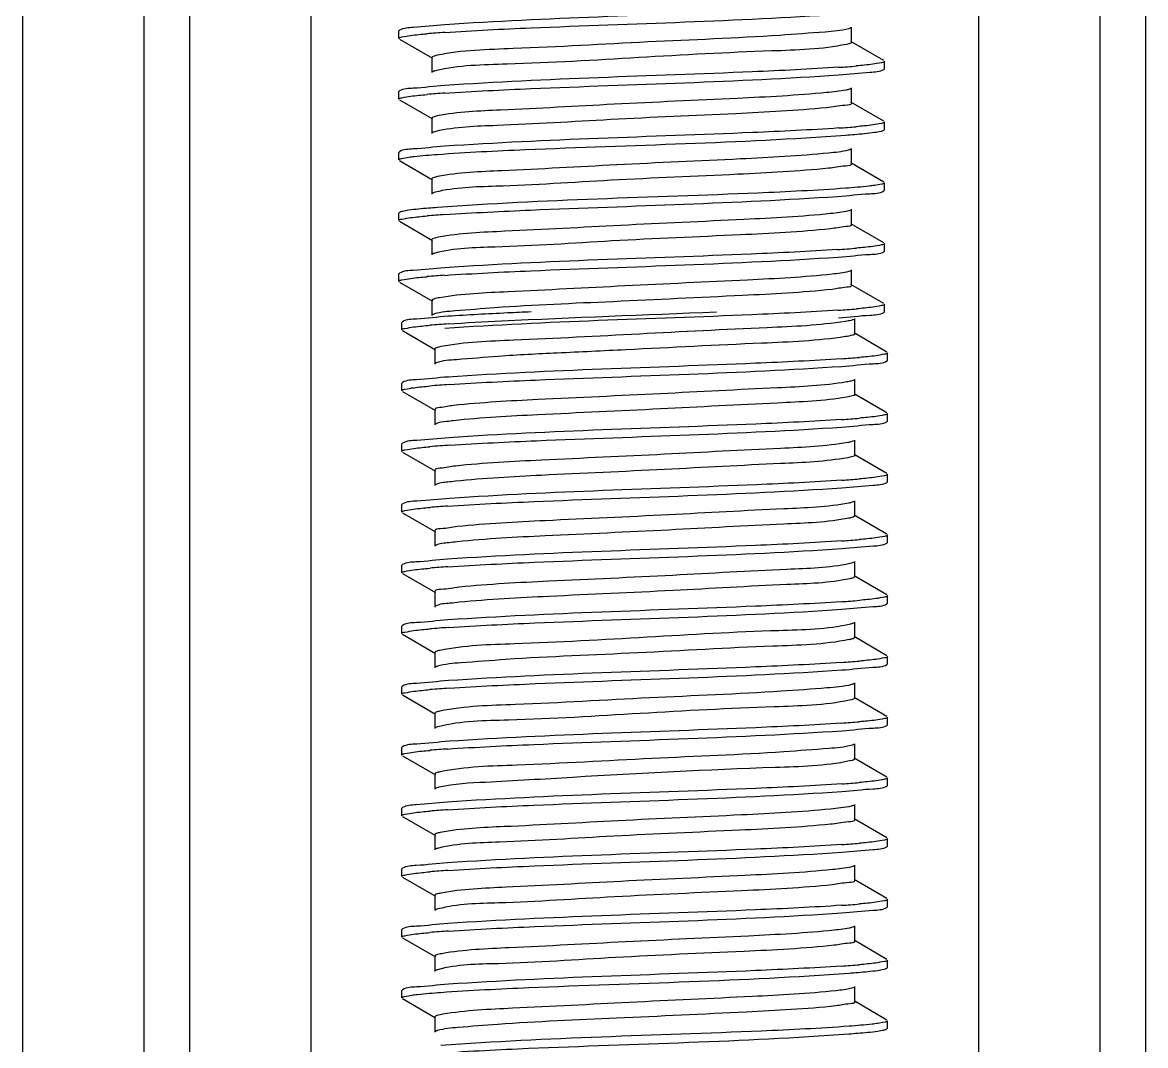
# Model space of a CAD drawing. Extents: x 27938 to 1507990, y 110129 to 923079.
# Drawn here: x 640617.7 to 641058.2, y 382202.7 to 382603.8 of the extents above; entities that cross this region are included whole.
import ezdxf

# ---------------------------------------------------------------- set-up
doc = ezdxf.new("R2010")
doc.units = 0
doc.header["$LTSCALE"] = 1000
doc.header["$MEASUREMENT"] = 0

msp = doc.modelspace()

# ---------------------------------------------------------------- linework, layer by layer
at = {"linetype": 'Continuous'}
for p, q in [((640617.7, 383675.04), (640617.7, 378934.02)), ((640665.32, 383675.04), (640665.32, 378934.02)), ((640683.18, 383675.04), (640683.18, 378934.02)), ((640730.81, 383675.04), (640730.81, 378934.02)), ((640992.75, 383675.04), (640992.75, 378934.02)), ((641040.37, 383675.04), (641040.37, 378934.02)), ((641058.23, 383675.04), (641058.23, 378934.02)), ((640942.95, 382596.08), (640942.95, 382602.04)), ((640765.56, 382600.81), (640765.34, 382600.55)), ((640765.34, 382597.57), (640765.34, 382600.55)), ((640765.34, 382597.57), (640765.34, 382600.55)), ((640765.56, 382597.31), (640778.49, 382589.83)), ((640941.83, 382595.46), (640940.94, 382595.24)), ((640955.62, 382588.9), (640942.69, 382596.38)), ((640778.23, 382590.13), (640778.23, 382584.18)), ((640955.84, 382585.67), (640955.84, 382588.64)), ((640955.84, 382585.67), (640955.84, 382588.64)), ((640955.62, 382585.4), (640955.84, 382585.67)), ((640765.56, 382577), (640765.34, 382576.74)), ((640765.34, 382573.76), (640765.34, 382576.74)), ((640765.34, 382573.76), (640765.34, 382576.74)), ((640942.95, 382572.27), (640942.95, 382578.22)), ((640765.56, 382573.5), (640778.49, 382566.02)), ((640955.62, 382565.09), (640942.69, 382572.57)), ((640778.23, 382566.32), (640778.23, 382560.36)), ((640955.84, 382561.85), (640955.84, 382564.83)), ((640955.62, 382561.59), (640955.84, 382561.85)), ((640942.95, 382548.46), (640942.95, 382554.41)), ((640765.56, 382553.18), (640765.34, 382552.92)), ((640765.34, 382549.95), (640765.34, 382552.92)), ((640765.34, 382549.95), (640765.34, 382552.92)), ((640765.56, 382549.69), (640778.49, 382542.2)), ((640955.62, 382541.28), (640942.69, 382548.76)), ((640778.23, 382542.5), (640778.23, 382536.55)), ((640955.84, 382538.04), (640955.84, 382541.02)), ((640955.84, 382538.04), (640955.84, 382541.02)), ((640955.62, 382537.78), (640955.84, 382538.04)), ((640765.56, 382529.37), (640765.34, 382529.11)), ((640765.34, 382526.13), (640765.34, 382529.11)), ((640765.34, 382526.13), (640765.34, 382529.11)), ((640942.95, 382524.64), (640942.95, 382530.6)), ((640765.56, 382525.87), (640778.49, 382518.39)), ((640955.62, 382517.46), (640942.69, 382524.95)), ((640778.23, 382518.69), (640778.23, 382512.74)), ((640955.62, 382513.97), (640955.84, 382514.23)), ((640955.84, 382514.23), (640955.84, 382517.2)), ((640955.84, 382514.23), (640955.84, 382517.2)), ((640765.56, 382505.56), (640765.34, 382505.3)), ((640765.34, 382502.32), (640765.34, 382505.3)), ((640765.34, 382502.32), (640765.34, 382505.3)), ((640942.95, 382500.83), (640942.95, 382506.79)), ((640765.56, 382502.06), (640778.49, 382494.58)), ((640955.62, 382493.65), (640942.69, 382501.13)), ((640778.23, 382494.88), (640778.23, 382488.93)), ((640955.84, 382490.41), (640955.84, 382493.39)), ((640955.84, 382490.41), (640955.84, 382493.39)), ((640944.14, 382481.78), (640944.14, 382487.73)), ((640955.62, 382490.15), (640955.84, 382490.41)), ((640766.75, 382486.51), (640766.53, 382486.25)), ((640766.53, 382483.27), (640766.53, 382486.25)), ((640766.53, 382483.27), (640766.53, 382486.25)), ((640766.75, 382483.01), (640779.68, 382475.53)), ((640956.8, 382474.6), (640943.88, 382482.08)), ((640779.42, 382475.83), (640779.42, 382469.87)), ((640957.03, 382471.36), (640957.03, 382474.34)), ((640957.03, 382471.36), (640957.03, 382474.34)), ((640780, 382470.33), (640779.68, 382470.18)), ((640956.8, 382471.1), (640957.03, 382471.36)), ((640766.75, 382462.69), (640766.53, 382462.43)), ((640766.53, 382459.46), (640766.53, 382462.43)), ((640766.53, 382459.46), (640766.53, 382462.43)), ((640944.14, 382457.97), (640944.14, 382463.92)), ((640766.75, 382459.2), (640779.68, 382451.71)), ((640956.8, 382450.79), (640943.88, 382458.27)), ((640779.42, 382452.01), (640779.42, 382446.06)), ((640957.03, 382447.55), (640957.03, 382450.53)), ((640957.03, 382447.55), (640957.03, 382450.53)), ((640956.8, 382447.29), (640957.03, 382447.55)), ((640766.75, 382438.88), (640766.53, 382438.62)), ((640944.14, 382434.16), (640944.14, 382440.11)), ((640766.53, 382435.64), (640766.53, 382438.62)), ((640766.53, 382435.64), (640766.53, 382438.62)), ((640766.75, 382435.38), (640779.68, 382427.9)), ((640956.8, 382426.97), (640943.88, 382434.46)), ((640779.42, 382428.2), (640779.42, 382422.25)), ((640957.03, 382423.74), (640957.03, 382426.71)), ((640957.03, 382423.74), (640957.03, 382426.71)), ((640956.8, 382423.48), (640957.03, 382423.74)), ((640766.75, 382415.07), (640766.53, 382414.81)), ((640766.53, 382411.83), (640766.53, 382414.81)), ((640766.53, 382411.83), (640766.53, 382414.81)), ((640944.14, 382410.34), (640944.14, 382416.3)), ((640766.75, 382411.57), (640779.68, 382404.09)), ((640956.8, 382403.16), (640943.88, 382410.64)), ((640779.42, 382404.39), (640779.42, 382398.44)), ((640956.8, 382399.66), (640957.03, 382399.92)), ((640957.03, 382399.92), (640957.03, 382402.9)), ((640957.03, 382399.92), (640957.03, 382402.9)), ((640766.75, 382391.26), (640766.53, 382390.99)), ((640766.53, 382388.02), (640766.53, 382390.99)), ((640766.53, 382388.02), (640766.53, 382390.99)), ((640944.14, 382386.53), (640944.14, 382392.48)), ((640766.75, 382387.76), (640779.68, 382380.27)), ((640956.8, 382379.35), (640943.88, 382386.83)), ((640779.42, 382380.58), (640779.42, 382374.62)), ((640957.03, 382376.11), (640957.03, 382379.09)), ((640957.03, 382376.11), (640957.03, 382379.09)), ((640956.8, 382375.85), (640957.03, 382376.11)), ((640944.14, 382362.72), (640944.14, 382368.67)), ((640766.75, 382367.44), (640766.53, 382367.18)), ((640766.53, 382364.2), (640766.53, 382367.18)), ((640766.53, 382364.2), (640766.53, 382367.18)), ((640766.75, 382363.94), (640779.68, 382356.46)), ((640956.8, 382355.54), (640943.88, 382363.02)), ((640779.42, 382356.76), (640779.42, 382350.81)), ((640957.03, 382352.3), (640957.03, 382355.28)), ((640957.03, 382352.3), (640957.03, 382355.28)), ((640956.8, 382352.04), (640957.03, 382352.3)), ((640766.75, 382343.63), (640766.53, 382343.37)), ((640766.53, 382340.39), (640766.53, 382343.37)), ((640766.53, 382340.39), (640766.53, 382343.37)), ((640944.14, 382338.9), (640944.14, 382344.86)), ((640766.75, 382340.13), (640779.68, 382332.65)), ((640942.85, 382338.23), (640942.11, 382338.06)), ((640956.8, 382331.72), (640943.88, 382339.21)), ((640779.42, 382332.95), (640779.42, 382327)), ((640957.03, 382328.49), (640957.03, 382331.46)), ((640957.03, 382328.49), (640957.03, 382331.46)), ((640956.8, 382328.22), (640957.03, 382328.49)), ((640944.14, 382315.09), (640944.14, 382321.04)), ((640766.75, 382319.82), (640766.53, 382319.56)), ((640766.53, 382316.58), (640766.53, 382319.56)), ((640766.53, 382316.58), (640766.53, 382319.56)), ((640766.75, 382316.32), (640779.68, 382308.84)), ((640943.12, 382314.49), (640942.14, 382314.25)), ((640956.8, 382307.91), (640943.88, 382315.39)), ((640779.42, 382309.14), (640779.42, 382303.18)), ((640957.03, 382304.67), (640957.03, 382307.65)), ((640957.03, 382304.67), (640957.03, 382307.65)), ((640956.8, 382304.41), (640957.03, 382304.67)), ((640766.75, 382296), (640766.53, 382295.74)), ((640766.53, 382292.77), (640766.53, 382295.74)), ((640766.53, 382292.77), (640766.53, 382295.74)), ((640944.14, 382291.28), (640944.14, 382297.23)), ((640766.75, 382292.51), (640779.68, 382285.02)), ((640956.8, 382284.1), (640943.88, 382291.58)), ((640779.42, 382285.33), (640779.42, 382279.37)), ((640956.8, 382280.6), (640957.03, 382280.86)), ((640957.03, 382280.86), (640957.03, 382283.84)), ((640957.03, 382280.86), (640957.03, 382283.84)), ((640766.75, 382272.19), (640766.53, 382271.93)), ((640766.53, 382268.95), (640766.53, 382271.93)), ((640766.53, 382268.95), (640766.53, 382271.93)), ((640944.14, 382267.47), (640944.14, 382273.42)), ((640766.75, 382268.69), (640779.68, 382261.21)), ((640956.8, 382260.28), (640943.88, 382267.77)), ((640779.42, 382261.51), (640779.42, 382255.56)), ((640957.03, 382257.05), (640957.03, 382260.02)), ((640956.8, 382256.79), (640957.03, 382257.05)), ((640944.14, 382243.65), (640944.14, 382249.61)), ((640766.75, 382248.38), (640766.53, 382248.12)), ((640766.53, 382245.14), (640766.53, 382248.12)), ((640766.53, 382245.14), (640766.53, 382248.12)), ((640766.75, 382244.88), (640779.68, 382237.4)), ((640956.8, 382236.47), (640943.88, 382243.95)), ((640779.42, 382237.7), (640779.42, 382231.75)), ((640957.03, 382233.23), (640957.03, 382236.21)), ((640957.03, 382233.23), (640957.03, 382236.21)), ((640956.8, 382232.97), (640957.03, 382233.23)), ((640766.75, 382224.57), (640766.53, 382224.3)), ((640766.53, 382221.33), (640766.53, 382224.3)), ((640766.53, 382221.33), (640766.53, 382224.3)), ((640944.14, 382219.84), (640944.14, 382225.79)), ((640766.75, 382221.07), (640779.68, 382213.59)), ((640956.8, 382212.66), (640943.88, 382220.14)), ((640779.42, 382213.89), (640779.42, 382207.93)), ((640957.03, 382209.42), (640957.03, 382212.4)), ((640957.03, 382209.42), (640957.03, 382212.4)), ((640956.8, 382209.16), (640957.03, 382209.42))]:
    msp.add_line(p, q, dxfattribs=at)
for centre, radius, start, end in [((640810.7, 382191.13), 409.72, 93.8311, 94.8034), ((640910.5, 382994.78), 409.43, 273.8314, 274.8049), ((640810.61, 382168.45), 408.59, 93.8387, 94.8036), ((640910.61, 382969.62), 408.07, 273.8418, 274.8039), ((640810.72, 382119.49), 409.92, 93.8298, 94.8034), ((640909.95, 382930.19), 416.29, 273.7844, 274.8062), ((640810.74, 382095.43), 410.18, 93.8281, 94.8033), ((640910.28, 382902.31), 412.21, 273.8119, 274.8058), ((640812.19, 382073.12), 413.44, 93.8035, 94.806), ((640911.64, 382881.17), 410.12, 273.8286, 274.8032), ((640812.55, 382044.78), 417.98, 93.7736, 94.806), ((640911.67, 382856.95), 409.71, 273.8314, 274.8033), ((640812.98, 382015.53), 423.44, 93.7393, 94.8049), ((640911.78, 382831.73), 408.3, 273.8406, 274.8036), ((640811.79, 382006.72), 408.39, 93.8392, 94.8043), ((640911.74, 382808.48), 408.86, 273.8369, 274.8034), ((640811.93, 381981.12), 410.18, 93.826, 94.8054), ((640911.66, 382785.64), 409.83, 273.8305, 274.8033), ((640812.18, 381954.19), 413.31, 93.8044, 94.806), ((640938.42, 382379.63), 18.14, 281.5383, 283.132), ((640911.64, 382762.11), 410.12, 273.8286, 274.8032), ((640812.54, 381925.88), 417.82, 93.7747, 94.806), ((640911.67, 382737.91), 409.73, 273.8312, 274.8033), ((640811.69, 381912.6), 407.26, 93.8482, 94.803), ((640911.91, 382711.03), 406.65, 273.8518, 274.8032), ((640811.78, 381887.69), 408.35, 93.8395, 94.8043), ((640911.74, 382689.38), 408.82, 273.8372, 274.8034), ((640811.92, 381862.14), 410.1, 93.8265, 94.8053), ((640911.66, 382666.55), 409.81, 273.8306, 274.8033), ((640812.17, 381835.25), 413.19, 93.8052, 94.806), ((640911.64, 382643.05), 410.12, 273.8286, 274.8032)]:
    msp.add_arc(centre, radius, start, end, dxfattribs=at)
for points, knots in [([(640783.33, 382599.94), (640794.6, 382600.71), (640846.11, 382603.19), (640897.69, 382604.38), (640937.86, 382607.11)], [0, 0, 0, 0, 0.219208, 1, 1, 1, 1]), ([(640937.69, 382610.08), (640926.41, 382609.31), (640874.96, 382606.84), (640823.45, 382605.64), (640783.35, 382602.92)], [0, 0, 0, 0, 0.219594, 1, 1, 1, 1]), ([(640783.35, 382602.92), (640779.24, 382602.64), (640773.46, 382601.84), (640767.17, 382601.73), (640765.57, 382600.81)], [0, 0, 0, 0, 0.690341, 1, 1, 1, 1]), ([(640765.34, 382597.57), (640765.34, 382598), (640767.63, 382598.29), (640768.78, 382598.6), (640769.94, 382598.75)], [0, 0, 0, 0, 0.271514, 1, 1, 1, 1]), ([(640941.83, 382601.41), (640938.81, 382600.56), (640929.68, 382599.91), (640903.51, 382597.85), (640862.63, 382596.42), (640817.94, 382593.61), (640790.11, 382593), (640780.31, 382590.98)], [0, 0, 0, 0, 0.058162, 0.168071, 0.487811, 0.814464, 1, 1, 1, 1]), ([(640942.69, 382601.74), (640942.58, 382601.67), (640942.29, 382601.55), (640942, 382601.46), (640941.83, 382601.41)], [0, 0, 0, 0, 0.42353, 1, 1, 1, 1]), ([(640940.94, 382595.24), (640931.33, 382593.23), (640903.91, 382592.6), (640859.57, 382590.14), (640815.76, 382587.42), (640788.87, 382587.1), (640779.75, 382584.91)], [0, 0, 0, 0, 0.182454, 0.505768, 0.82583, 1, 1, 1, 1]), ([(640942.95, 382596.08), (640942.95, 382595.94), (640942.5, 382595.64), (640942.12, 382595.54), (640941.83, 382595.46)], [0, 0, 0, 0, 0.319016, 1, 1, 1, 1]), ([(640780.31, 382590.98), (640779.78, 382590.87), (640779.16, 382590.73), (640778.23, 382590.35), (640778.23, 382590.13)], [0, 0, 0, 0, 0.705828, 1, 1, 1, 1]), ([(640955.84, 382588.64), (640955.84, 382588.21), (640953.57, 382587.92), (640952.42, 382587.61), (640951.28, 382587.46)], [0, 0, 0, 0, 0.271621, 1, 1, 1, 1]), ([(640779.75, 382584.91), (640779.5, 382584.85), (640779.07, 382584.73), (640778.65, 382584.57), (640778.49, 382584.48)], [0, 0, 0, 0, 0.592579, 1, 1, 1, 1]), ([(640937.86, 382586.27), (640926.58, 382585.51), (640875.07, 382583.03), (640823.5, 382581.84), (640783.33, 382579.1)], [0, 0, 0, 0, 0.219216, 1, 1, 1, 1]), ([(640937.95, 382583.3), (640942.04, 382583.58), (640947.77, 382584.38), (640954.02, 382584.49), (640955.61, 382585.4)], [0, 0, 0, 0, 0.690201, 1, 1, 1, 1]), ([(640783.26, 382576.12), (640794.54, 382576.89), (640846.11, 382579.37), (640897.74, 382580.56), (640937.95, 382583.3)], [0, 0, 0, 0, 0.219139, 1, 1, 1, 1]), ([(640783.33, 382579.1), (640779.22, 382578.82), (640773.45, 382578.02), (640767.17, 382577.92), (640765.57, 382577)], [0, 0, 0, 0, 0.690313, 1, 1, 1, 1]), ([(640933.14, 382576.35), (640921.49, 382575.22), (640893.68, 382573.79), (640851.01, 382571.97), (640811.85, 382569.62), (640788.55, 382568.84), (640780.39, 382567.19)], [0, 0, 0, 0, 0.229419, 0.545629, 0.836777, 1, 1, 1, 1]), ([(640942.09, 382577.67), (640941.65, 382577.53), (640938.69, 382576.89), (640935.68, 382576.6), (640933.14, 382576.35)], [0, 0, 0, 0, 0.153018, 1, 1, 1, 1]), ([(640942.69, 382577.92), (640942.61, 382577.87), (640942.41, 382577.78), (640942.2, 382577.71), (640942.09, 382577.67)], [0, 0, 0, 0, 0.437488, 1, 1, 1, 1]), ([(640765.34, 382573.76), (640765.34, 382574.19), (640767.62, 382574.48), (640768.77, 382574.79), (640769.92, 382574.94)], [0, 0, 0, 0, 0.271573, 1, 1, 1, 1]), ([(640942.95, 382572.27), (640942.95, 382571.38), (640937.88, 382571.39), (640935.59, 382570.64), (640933.14, 382570.4)], [0, 0, 0, 0, 0.264916, 1, 1, 1, 1]), ([(640780.39, 382567.19), (640779.84, 382567.08), (640779.2, 382566.93), (640778.23, 382566.55), (640778.23, 382566.32)], [0, 0, 0, 0, 0.7068, 1, 1, 1, 1]), ([(640933.14, 382570.4), (640921.28, 382569.25), (640893.01, 382567.8), (640849.81, 382566.02), (640810.71, 382563.46), (640787.59, 382562.95), (640779.79, 382561.1)], [0, 0, 0, 0, 0.2326, 0.552547, 0.843546, 1, 1, 1, 1]), ([(640937.95, 382562.47), (640926.67, 382561.7), (640875.1, 382559.21), (640823.48, 382558.03), (640783.26, 382555.29)], [0, 0, 0, 0, 0.219057, 1, 1, 1, 1]), ([(640955.84, 382564.83), (640955.84, 382564.4), (640953.57, 382564.11), (640952.42, 382563.8), (640951.28, 382563.65)], [0, 0, 0, 0, 0.27162, 1, 1, 1, 1]), ([(640779.79, 382561.1), (640779.53, 382561.04), (640779.09, 382560.92), (640778.65, 382560.76), (640778.49, 382560.67)], [0, 0, 0, 0, 0.593817, 1, 1, 1, 1]), ([(640780.47, 382552.11), (640791.94, 382552.96), (640845.33, 382555.56), (640898.8, 382556.61), (640940.63, 382559.68)], [0, 0, 0, 0, 0.215175, 1, 1, 1, 1]), ([(640940.63, 382559.68), (640941.79, 382559.77), (640945.57, 382560.06), (640949.35, 382560.4), (640951.96, 382560.77)], [0, 0, 0, 0, 0.307408, 1, 1, 1, 1]), ([(640951.96, 382560.77), (640952.75, 382560.88), (640953.98, 382561.09), (640955.23, 382561.37), (640955.61, 382561.59)], [0, 0, 0, 0, 0.643328, 1, 1, 1, 1]), ([(640783.26, 382555.29), (640779.16, 382555.01), (640773.42, 382554.21), (640767.16, 382554.1), (640765.57, 382553.18)], [0, 0, 0, 0, 0.690243, 1, 1, 1, 1]), ([(640942.69, 382554.11), (640942.37, 382553.92), (640939.46, 382553.13), (640936.5, 382552.88), (640933.91, 382552.62)], [0, 0, 0, 0, 0.123706, 1, 1, 1, 1]), ([(640765.34, 382549.95), (640765.34, 382550.32), (640767.23, 382550.63), (640768.23, 382550.89), (640769.2, 382551.03)], [0, 0, 0, 0, 0.274517, 1, 1, 1, 1]), ([(640769.2, 382551.03), (640769.91, 382551.13), (640773.66, 382551.59), (640777.43, 382551.89), (640780.47, 382552.11)], [0, 0, 0, 0, 0.191294, 1, 1, 1, 1]), ([(640933.91, 382552.62), (640922.4, 382551.46), (640894.68, 382550.04), (640851.94, 382548.19), (640812.4, 382545.85), (640788.8, 382545.04), (640780.48, 382543.39)], [0, 0, 0, 0, 0.225655, 0.541544, 0.834585, 1, 1, 1, 1]), ([(640933.91, 382546.66), (640922.08, 382545.47), (640893.63, 382544.01), (640850.05, 382542.25), (640810.63, 382539.55), (640787.3, 382539.22), (640779.57, 382537.24)], [0, 0, 0, 0, 0.230626, 0.552451, 0.845297, 1, 1, 1, 1]), ([(640942.95, 382548.46), (640942.95, 382547.64), (640938.29, 382547.58), (640936.17, 382546.89), (640933.91, 382546.66)], [0, 0, 0, 0, 0.265544, 1, 1, 1, 1]), ([(640780.48, 382543.39), (640779.91, 382543.28), (640779.25, 382543.13), (640778.23, 382542.74), (640778.23, 382542.5)], [0, 0, 0, 0, 0.707997, 1, 1, 1, 1]), ([(640955.84, 382541.02), (640955.84, 382540.64), (640953.93, 382540.33), (640952.93, 382540.07), (640951.96, 382539.93)], [0, 0, 0, 0, 0.27438, 1, 1, 1, 1]), ([(640779.57, 382537.24), (640779.36, 382537.18), (640778.99, 382537.08), (640778.63, 382536.93), (640778.49, 382536.85)], [0, 0, 0, 0, 0.585637, 1, 1, 1, 1]), ([(640940.63, 382538.84), (640929.15, 382538), (640875.76, 382535.4), (640822.29, 382534.35), (640780.47, 382531.28)], [0, 0, 0, 0, 0.215463, 1, 1, 1, 1]), ([(640937.43, 382535.64), (640941.64, 382535.93), (640947.54, 382536.74), (640953.97, 382536.84), (640955.61, 382537.78)], [0, 0, 0, 0, 0.69075, 1, 1, 1, 1]), ([(640951.96, 382539.93), (640951.24, 382539.83), (640947.47, 382539.37), (640943.69, 382539.07), (640940.63, 382538.84)], [0, 0, 0, 0, 0.191405, 1, 1, 1, 1]), ([(640783.34, 382528.5), (640794.56, 382529.26), (640845.93, 382531.74), (640897.35, 382532.95), (640937.43, 382535.64)], [0, 0, 0, 0, 0.218807, 1, 1, 1, 1]), ([(640765.34, 382526.13), (640765.34, 382526.57), (640767.63, 382526.85), (640768.78, 382527.17), (640769.94, 382527.32)], [0, 0, 0, 0, 0.271502, 1, 1, 1, 1]), ([(640769.2, 382530.19), (640768.4, 382530.08), (640767.19, 382529.87), (640765.95, 382529.59), (640765.57, 382529.37)], [0, 0, 0, 0, 0.64305, 1, 1, 1, 1]), ([(640780.47, 382531.28), (640779.31, 382531.19), (640775.55, 382530.89), (640771.79, 382530.56), (640769.2, 382530.19)], [0, 0, 0, 0, 0.307527, 1, 1, 1, 1]), ([(640934.65, 382528.88), (640923.37, 382527.7), (640895.92, 382526.3), (640853.33, 382524.41), (640813.43, 382522.14), (640789.45, 382521.23), (640780.85, 382519.65)], [0, 0, 0, 0, 0.220681, 0.534812, 0.829794, 1, 1, 1, 1]), ([(640942.69, 382530.3), (640942.39, 382530.12), (640939.73, 382529.37), (640937.02, 382529.13), (640934.65, 382528.88)], [0, 0, 0, 0, 0.125952, 1, 1, 1, 1]), ([(640934.65, 382522.93), (640922.87, 382521.69), (640894.28, 382520.24), (640850.36, 382518.49), (640810.64, 382515.64), (640787.08, 382515.48), (640779.4, 382513.38)], [0, 0, 0, 0, 0.228367, 0.551843, 0.846598, 1, 1, 1, 1]), ([(640942.95, 382524.64), (640942.95, 382523.89), (640938.69, 382523.76), (640936.72, 382523.15), (640934.65, 382522.93)], [0, 0, 0, 0, 0.266345, 1, 1, 1, 1]), ([(640780.85, 382519.65), (640780.19, 382519.53), (640779.44, 382519.36), (640778.23, 382518.96), (640778.23, 382518.69)], [0, 0, 0, 0, 0.71244, 1, 1, 1, 1]), ([(640937.43, 382514.81), (640926.13, 382514.05), (640874.77, 382511.58), (640823.34, 382510.39), (640783.34, 382507.67)], [0, 0, 0, 0, 0.220215, 1, 1, 1, 1]), ([(640937.68, 382511.85), (640941.83, 382512.13), (640947.65, 382512.93), (640954, 382513.04), (640955.61, 382513.97)], [0, 0, 0, 0, 0.690494, 1, 1, 1, 1]), ([(640955.84, 382517.2), (640955.84, 382516.77), (640953.54, 382516.48), (640952.38, 382516.17), (640951.22, 382516.02)], [0, 0, 0, 0, 0.271396, 1, 1, 1, 1]), ([(640779.4, 382513.38), (640779.22, 382513.33), (640778.91, 382513.23), (640778.61, 382513.11), (640778.49, 382513.04)], [0, 0, 0, 0, 0.578205, 1, 1, 1, 1]), ([(640783.35, 382504.69), (640794.61, 382505.45), (640846.05, 382507.93), (640897.56, 382509.13), (640937.68, 382511.85)], [0, 0, 0, 0, 0.219095, 1, 1, 1, 1]), ([(640783.34, 382507.67), (640779.22, 382507.39), (640773.46, 382506.59), (640767.17, 382506.48), (640765.57, 382505.56)], [0, 0, 0, 0, 0.690325, 1, 1, 1, 1]), ([(640935.36, 382505.14), (640924.33, 382503.94), (640897.19, 382502.56), (640854.79, 382500.64), (640814.54, 382498.44), (640790.17, 382497.43), (640781.28, 382495.91)], [0, 0, 0, 0, 0.215579, 0.527777, 0.824697, 1, 1, 1, 1]), ([(640942.69, 382506.48), (640942.42, 382506.32), (640939.99, 382505.61), (640937.52, 382505.38), (640935.36, 382505.14)], [0, 0, 0, 0, 0.128341, 1, 1, 1, 1]), ([(640765.34, 382502.32), (640765.34, 382502.75), (640767.63, 382503.04), (640768.79, 382503.35), (640769.94, 382503.5)], [0, 0, 0, 0, 0.27149, 1, 1, 1, 1]), ([(640942.95, 382500.83), (640942.96, 382500.14), (640939.07, 382499.95), (640937.26, 382499.4), (640935.36, 382499.19)], [0, 0, 0, 0, 0.267239, 1, 1, 1, 1]), ([(640935.36, 382499.19), (640923.65, 382497.91), (640894.94, 382496.54), (640850.84, 382494.35), (640813.19, 382492.83), (640789.92, 382490.93), (640781.91, 382490.3), (640779.27, 382489.53)], [0, 0, 0, 0, 0.225842, 0.550753, 0.847452, 0.947141, 1, 1, 1, 1]), ([(640781.28, 382495.91), (640780.51, 382495.78), (640779.67, 382495.58), (640778.23, 382495.19), (640778.23, 382494.88)], [0, 0, 0, 0, 0.716487, 1, 1, 1, 1]), ([(640955.84, 382493.39), (640955.84, 382492.96), (640953.56, 382492.67), (640952.41, 382492.36), (640951.26, 382492.21)], [0, 0, 0, 0, 0.271545, 1, 1, 1, 1]), ([(640784.56, 382488.62), (640780.44, 382488.34), (640774.66, 382487.54), (640768.36, 382487.43), (640766.76, 382486.51)], [0, 0, 0, 0, 0.69038, 1, 1, 1, 1]), ([(640779.27, 382489.53), (640779.12, 382489.48), (640778.85, 382489.4), (640778.59, 382489.29), (640778.49, 382489.23)], [0, 0, 0, 0, 0.571482, 1, 1, 1, 1]), ([(640937.68, 382491.01), (640926.4, 382490.25), (640874.96, 382487.77), (640823.45, 382486.58), (640783.35, 382483.85)], [0, 0, 0, 0, 0.21961, 1, 1, 1, 1]), ([(640817.27, 382490.36), (640814.15, 382490.22), (640803.25, 382489.71), (640792.34, 382489.14), (640784.56, 382488.62)], [0, 0, 0, 0, 0.285814, 1, 1, 1, 1]), ([(640784.76, 382485.65), (640791.69, 382486.12), (640826.72, 382487.97), (640861.78, 382489.19), (640889.89, 382490.36)], [0, 0, 0, 0, 0.197909, 1, 1, 1, 1]), ([(640937.85, 382488.05), (640941.96, 382488.33), (640947.73, 382489.12), (640954.01, 382489.23), (640955.61, 382490.15)], [0, 0, 0, 0, 0.690311, 1, 1, 1, 1]), ([(640943.88, 382487.43), (640943.51, 382487.22), (640942.36, 382486.93), (640941.23, 382486.72), (640940.51, 382486.6)], [0, 0, 0, 0, 0.365805, 1, 1, 1, 1]), ([(640766.53, 382483.27), (640766.53, 382483.7), (640768.81, 382483.99), (640769.97, 382484.3), (640771.12, 382484.45)], [0, 0, 0, 0, 0.271503, 1, 1, 1, 1]), ([(640940.51, 382486.6), (640930.38, 382485.02), (640903.33, 382483.91), (640859.95, 382481.75), (640817.35, 382479.37), (640791.26, 382478.52), (640781.92, 382476.76)], [0, 0, 0, 0, 0.193419, 0.509669, 0.820525, 1, 1, 1, 1]), ([(640940.51, 382480.65), (640929.67, 382478.95), (640900.85, 382477.88), (640863.19, 382475.89), (640828.77, 382474.26), (640806.54, 382473.22), (640790.86, 382471.73), (640782.51, 382471.29), (640780, 382470.33)], [0, 0, 0, 0, 0.204493, 0.536108, 0.703957, 0.847329, 0.949842, 1, 1, 1, 1]), ([(640944.14, 382481.78), (640944.14, 382481.42), (640942.4, 382481.03), (640941.42, 382480.79), (640940.51, 382480.65)], [0, 0, 0, 0, 0.279396, 1, 1, 1, 1]), ([(640781.92, 382476.76), (640781.29, 382476.64), (640780.57, 382476.48), (640779.42, 382476.09), (640779.42, 382475.83)], [0, 0, 0, 0, 0.711689, 1, 1, 1, 1]), ([(640957.03, 382474.34), (640957.03, 382473.9), (640954.74, 382473.62), (640953.58, 382473.31), (640952.42, 382473.16)], [0, 0, 0, 0, 0.271487, 1, 1, 1, 1]), ([(640939.02, 382471.97), (640927.77, 382471.21), (640876.35, 382468.73), (640824.87, 382467.53), (640784.76, 382464.82)], [0, 0, 0, 0, 0.219009, 1, 1, 1, 1]), ([(640939.04, 382469), (640943.15, 382469.27), (640948.92, 382470.07), (640955.2, 382470.18), (640956.8, 382471.1)], [0, 0, 0, 0, 0.690295, 1, 1, 1, 1]), ([(640785.04, 382461.86), (640796.34, 382462.62), (640847.68, 382465.08), (640899.08, 382466.28), (640939.04, 382469)], [0, 0, 0, 0, 0.220461, 1, 1, 1, 1]), ([(640784.76, 382464.82), (640780.59, 382464.54), (640774.75, 382463.73), (640768.38, 382463.63), (640766.76, 382462.69)], [0, 0, 0, 0, 0.690587, 1, 1, 1, 1]), ([(640940.98, 382462.87), (640932.01, 382461.36), (640907.55, 382460.34), (640867.21, 382458.15), (640824.87, 382456.22), (640797.8, 382454.85), (640786.84, 382453.64)], [0, 0, 0, 0, 0.176567, 0.473968, 0.785687, 1, 1, 1, 1]), ([(640943.88, 382463.62), (640943.56, 382463.43), (640942.57, 382463.16), (640941.6, 382462.97), (640940.98, 382462.87)], [0, 0, 0, 0, 0.371889, 1, 1, 1, 1]), ([(640766.53, 382459.46), (640766.53, 382459.89), (640768.84, 382460.18), (640770.01, 382460.49), (640771.17, 382460.64)], [0, 0, 0, 0, 0.271316, 1, 1, 1, 1]), ([(640940.98, 382456.91), (640932.01, 382455.41), (640907.55, 382454.39), (640867.21, 382452.19), (640824.87, 382450.27), (640797.8, 382448.9), (640786.84, 382447.68)], [0, 0, 0, 0, 0.176567, 0.473968, 0.785687, 1, 1, 1, 1]), ([(640944.14, 382457.97), (640944.14, 382457.65), (640942.64, 382457.25), (640941.77, 382457.05), (640940.98, 382456.91)], [0, 0, 0, 0, 0.282619, 1, 1, 1, 1]), ([(640786.84, 382453.64), (640784.98, 382453.43), (640783.2, 382452.89), (640779.41, 382452.7), (640779.42, 382452.01)], [0, 0, 0, 0, 0.732504, 1, 1, 1, 1]), ([(640786.84, 382447.68), (640785.94, 382447.58), (640783.57, 382447.22), (640781, 382447.13), (640779.68, 382446.36)], [0, 0, 0, 0, 0.371135, 1, 1, 1, 1]), ([(640939.04, 382448.16), (640927.83, 382447.4), (640876.5, 382444.92), (640825.1, 382443.71), (640785.04, 382441.02)], [0, 0, 0, 0, 0.218674, 1, 1, 1, 1]), ([(640957.03, 382450.53), (640957.03, 382450.09), (640954.74, 382449.81), (640953.58, 382449.49), (640952.43, 382449.34)], [0, 0, 0, 0, 0.271508, 1, 1, 1, 1]), ([(640785.37, 382438.07), (640796.69, 382438.82), (640847.95, 382441.28), (640899.27, 382442.47), (640939.13, 382445.19)], [0, 0, 0, 0, 0.22129, 1, 1, 1, 1]), ([(640939.13, 382445.19), (640943.22, 382445.47), (640948.96, 382446.26), (640955.21, 382446.37), (640956.8, 382447.29)], [0, 0, 0, 0, 0.690211, 1, 1, 1, 1]), ([(640785.04, 382441.02), (640780.81, 382440.74), (640774.87, 382439.92), (640768.4, 382439.83), (640766.76, 382438.88)], [0, 0, 0, 0, 0.690864, 1, 1, 1, 1]), ([(640941.41, 382439.13), (640932.74, 382437.57), (640908.67, 382436.63), (640868.67, 382434.38), (640826.13, 382432.48), (640798.75, 382431.09), (640787.54, 382429.9)], [0, 0, 0, 0, 0.171474, 0.466939, 0.780589, 1, 1, 1, 1]), ([(640943.88, 382439.81), (640943.6, 382439.64), (640942.77, 382439.4), (640941.94, 382439.22), (640941.41, 382439.13)], [0, 0, 0, 0, 0.378691, 1, 1, 1, 1]), ([(640766.53, 382435.64), (640766.53, 382436.09), (640768.88, 382436.37), (640770.06, 382436.69), (640771.25, 382436.84)], [0, 0, 0, 0, 0.271062, 1, 1, 1, 1]), ([(640941.41, 382433.18), (640932.74, 382431.61), (640908.67, 382430.68), (640868.67, 382428.42), (640826.13, 382426.53), (640798.75, 382425.14), (640787.54, 382423.95)], [0, 0, 0, 0, 0.171474, 0.466939, 0.780589, 1, 1, 1, 1]), ([(640944.14, 382434.16), (640944.14, 382433.87), (640942.87, 382433.48), (640942.1, 382433.3), (640941.41, 382433.18)], [0, 0, 0, 0, 0.286481, 1, 1, 1, 1]), ([(640787.54, 382429.9), (640785.51, 382429.68), (640783.58, 382429.08), (640779.41, 382428.94), (640779.42, 382428.2)], [0, 0, 0, 0, 0.733441, 1, 1, 1, 1]), ([(640957.03, 382426.71), (640957.03, 382426.28), (640954.76, 382426), (640953.6, 382425.68), (640952.46, 382425.53)], [0, 0, 0, 0, 0.271591, 1, 1, 1, 1]), ([(640787.54, 382423.95), (640786.55, 382423.84), (640783.95, 382423.45), (640781.12, 382423.39), (640779.68, 382422.55)], [0, 0, 0, 0, 0.373237, 1, 1, 1, 1]), ([(640784.44, 382414.19), (640795.72, 382414.96), (640847.27, 382417.45), (640898.89, 382418.63), (640939.09, 382421.37)], [0, 0, 0, 0, 0.219098, 1, 1, 1, 1]), ([(640939.13, 382424.35), (640927.96, 382423.59), (640876.71, 382421.12), (640825.39, 382419.9), (640785.37, 382417.23)], [0, 0, 0, 0, 0.218156, 1, 1, 1, 1]), ([(640939.09, 382421.37), (640943.19, 382421.65), (640948.94, 382422.45), (640955.2, 382422.56), (640956.8, 382423.48)], [0, 0, 0, 0, 0.690244, 1, 1, 1, 1]), ([(640785.37, 382417.23), (640781.05, 382416.94), (640775.02, 382416.11), (640768.43, 382416.03), (640766.76, 382415.07)], [0, 0, 0, 0, 0.691174, 1, 1, 1, 1]), ([(640766.53, 382411.83), (640766.53, 382412.26), (640768.8, 382412.55), (640769.94, 382412.86), (640771.09, 382413.01)], [0, 0, 0, 0, 0.27163, 1, 1, 1, 1]), ([(640941.82, 382415.39), (640933.45, 382413.76), (640909.76, 382412.93), (640870.13, 382410.6), (640827.4, 382408.75), (640799.73, 382407.33), (640788.27, 382406.16)], [0, 0, 0, 0, 0.166363, 0.459884, 0.775471, 1, 1, 1, 1]), ([(640943.88, 382415.99), (640943.64, 382415.86), (640942.95, 382415.63), (640942.25, 382415.48), (640941.82, 382415.39)], [0, 0, 0, 0, 0.386332, 1, 1, 1, 1]), ([(640941.82, 382409.44), (640933.45, 382407.81), (640909.76, 382406.97), (640870.13, 382404.65), (640827.4, 382402.79), (640799.73, 382401.38), (640788.27, 382400.21)], [0, 0, 0, 0, 0.166363, 0.459884, 0.775471, 1, 1, 1, 1]), ([(640944.14, 382410.34), (640944.14, 382410.1), (640943.09, 382409.71), (640942.41, 382409.56), (640941.82, 382409.44)], [0, 0, 0, 0, 0.291155, 1, 1, 1, 1]), ([(640788.27, 382406.16), (640786.06, 382405.94), (640783.98, 382405.27), (640779.41, 382405.19), (640779.42, 382404.39)], [0, 0, 0, 0, 0.734279, 1, 1, 1, 1]), ([(640788.27, 382400.21), (640787.19, 382400.1), (640784.35, 382399.68), (640781.25, 382399.65), (640779.68, 382398.74)], [0, 0, 0, 0, 0.37517, 1, 1, 1, 1]), ([(640939.09, 382400.54), (640927.81, 382399.77), (640876.26, 382397.28), (640824.65, 382396.1), (640784.44, 382393.36)], [0, 0, 0, 0, 0.219155, 1, 1, 1, 1]), ([(640939.04, 382397.56), (640943.15, 382397.84), (640948.91, 382398.63), (640955.2, 382398.74), (640956.8, 382399.66)], [0, 0, 0, 0, 0.690303, 1, 1, 1, 1]), ([(640957.03, 382402.9), (640957.03, 382402.47), (640954.75, 382402.18), (640953.59, 382401.87), (640952.44, 382401.72)], [0, 0, 0, 0, 0.271553, 1, 1, 1, 1]), ([(640784.56, 382390.39), (640795.84, 382391.15), (640847.33, 382393.63), (640898.89, 382394.83), (640939.04, 382397.56)], [0, 0, 0, 0, 0.219327, 1, 1, 1, 1]), ([(640784.44, 382393.36), (640780.35, 382393.08), (640774.61, 382392.28), (640768.35, 382392.17), (640766.76, 382391.26)], [0, 0, 0, 0, 0.690244, 1, 1, 1, 1]), ([(640942.2, 382391.66), (640934.13, 382389.94), (640910.82, 382389.24), (640871.58, 382386.83), (640828.69, 382385.01), (640800.73, 382383.57), (640789.04, 382382.43)], [0, 0, 0, 0, 0.16123, 0.452798, 0.770329, 1, 1, 1, 1]), ([(640943.88, 382392.18), (640943.68, 382392.06), (640943.11, 382391.87), (640942.54, 382391.73), (640942.2, 382391.66)], [0, 0, 0, 0, 0.394958, 1, 1, 1, 1]), ([(640766.53, 382388.02), (640766.53, 382388.45), (640768.8, 382388.74), (640769.95, 382389.05), (640771.09, 382389.2)], [0, 0, 0, 0, 0.27161, 1, 1, 1, 1]), ([(640944.14, 382386.53), (640944.14, 382386.32), (640943.28, 382385.95), (640942.69, 382385.81), (640942.2, 382385.7)], [0, 0, 0, 0, 0.296864, 1, 1, 1, 1]), ([(640789.04, 382382.43), (640786.64, 382382.19), (640784.39, 382381.45), (640779.42, 382381.45), (640779.42, 382380.58)], [0, 0, 0, 0, 0.734941, 1, 1, 1, 1]), ([(640942.2, 382385.7), (640934.13, 382383.99), (640910.82, 382383.29), (640871.58, 382380.87), (640828.69, 382379.06), (640800.73, 382377.62), (640789.04, 382376.47)], [0, 0, 0, 0, 0.16123, 0.452798, 0.770329, 1, 1, 1, 1]), ([(640957.03, 382379.09), (640957.03, 382378.65), (640954.74, 382378.37), (640953.58, 382378.05), (640952.43, 382377.91)], [0, 0, 0, 0, 0.271502, 1, 1, 1, 1]), ([(640789.04, 382376.47), (640787.85, 382376.36), (640784.76, 382375.91), (640781.38, 382375.92), (640779.68, 382374.92)], [0, 0, 0, 0, 0.376916, 1, 1, 1, 1]), ([(640939.04, 382376.72), (640927.76, 382375.95), (640876.27, 382373.47), (640824.72, 382372.28), (640784.56, 382369.55)], [0, 0, 0, 0, 0.219173, 1, 1, 1, 1]), ([(640784.76, 382366.59), (640796.04, 382367.35), (640847.46, 382369.83), (640898.95, 382371.02), (640939.02, 382373.74)], [0, 0, 0, 0, 0.219774, 1, 1, 1, 1]), ([(640939.02, 382373.74), (640943.14, 382374.02), (640948.91, 382374.82), (640955.2, 382374.93), (640956.8, 382375.85)], [0, 0, 0, 0, 0.690321, 1, 1, 1, 1]), ([(640784.56, 382369.55), (640780.44, 382369.27), (640774.66, 382368.47), (640768.36, 382368.37), (640766.76, 382367.44)], [0, 0, 0, 0, 0.690375, 1, 1, 1, 1]), ([(640943.88, 382368.37), (640943.71, 382368.27), (640943.27, 382368.1), (640942.81, 382367.98), (640942.54, 382367.92)], [0, 0, 0, 0, 0.404749, 1, 1, 1, 1]), ([(640766.53, 382364.2), (640766.53, 382364.64), (640768.81, 382364.92), (640769.97, 382365.24), (640771.12, 382365.39)], [0, 0, 0, 0, 0.271508, 1, 1, 1, 1]), ([(640942.54, 382367.92), (640933.35, 382365.77), (640906.44, 382365.38), (640862.6, 382362.71), (640818.35, 382360.24), (640791, 382359.61), (640781.42, 382357.6)], [0, 0, 0, 0, 0.175258, 0.495335, 0.818042, 1, 1, 1, 1]), ([(640942.04, 382361.86), (640932.2, 382359.84), (640904.3, 382359.23), (640859.54, 382356.42), (640818.63, 382355), (640792.53, 382352.91), (640783.45, 382352.28), (640780.47, 382351.42)], [0, 0, 0, 0, 0.186159, 0.513431, 0.833084, 0.942545, 1, 1, 1, 1]), ([(640944.14, 382362.72), (640944.14, 382362.53), (640943.45, 382362.18), (640942.94, 382362.06), (640942.54, 382361.97)], [0, 0, 0, 0, 0.303897, 1, 1, 1, 1]), ([(640781.42, 382357.6), (640780.91, 382357.49), (640780.31, 382357.36), (640779.42, 382356.98), (640779.42, 382356.76)], [0, 0, 0, 0, 0.704936, 1, 1, 1, 1]), ([(640957.03, 382355.28), (640957.03, 382354.84), (640954.74, 382354.56), (640953.58, 382354.24), (640952.42, 382354.09)], [0, 0, 0, 0, 0.271487, 1, 1, 1, 1]), ([(640780.47, 382351.42), (640780.32, 382351.37), (640780.05, 382351.29), (640779.78, 382351.17), (640779.68, 382351.11)], [0, 0, 0, 0, 0.573147, 1, 1, 1, 1]), ([(640939.02, 382352.91), (640927.77, 382352.14), (640876.35, 382349.66), (640824.87, 382348.46), (640784.76, 382345.75)], [0, 0, 0, 0, 0.219017, 1, 1, 1, 1]), ([(640939.04, 382349.93), (640943.15, 382350.21), (640948.92, 382351.01), (640955.2, 382351.12), (640956.8, 382352.04)], [0, 0, 0, 0, 0.690296, 1, 1, 1, 1]), ([(640785.03, 382342.79), (640796.33, 382343.55), (640847.67, 382346.02), (640899.07, 382347.21), (640939.04, 382349.93)], [0, 0, 0, 0, 0.220437, 1, 1, 1, 1]), ([(640784.76, 382345.75), (640780.59, 382345.47), (640774.75, 382344.66), (640768.38, 382344.56), (640766.76, 382343.63)], [0, 0, 0, 0, 0.690579, 1, 1, 1, 1]), ([(640942.85, 382344.18), (640939.72, 382343.37), (640930.47, 382342.68), (640904.14, 382340.67), (640863.32, 382339.21), (640818.82, 382336.41), (640791.18, 382335.81), (640781.46, 382333.8)], [0, 0, 0, 0, 0.059883, 0.170869, 0.490784, 0.815924, 1, 1, 1, 1]), ([(640943.88, 382344.56), (640943.75, 382344.48), (640943.4, 382344.34), (640943.05, 382344.24), (640942.85, 382344.18)], [0, 0, 0, 0, 0.415919, 1, 1, 1, 1]), ([(640766.53, 382340.39), (640766.53, 382340.83), (640768.84, 382341.11), (640770, 382341.43), (640771.17, 382341.58)], [0, 0, 0, 0, 0.271323, 1, 1, 1, 1]), ([(640942.11, 382338.06), (640932.41, 382336.04), (640904.82, 382335.4), (640860.27, 382332.98), (640816.52, 382330.13), (640789.71, 382329.98), (640780.75, 382327.68)], [0, 0, 0, 0, 0.183768, 0.508585, 0.828555, 1, 1, 1, 1]), ([(640944.14, 382338.9), (640944.14, 382338.75), (640943.6, 382338.43), (640943.18, 382338.32), (640942.85, 382338.23)], [0, 0, 0, 0, 0.312635, 1, 1, 1, 1]), ([(640781.46, 382333.8), (640780.94, 382333.69), (640780.33, 382333.55), (640779.42, 382333.17), (640779.42, 382332.95)], [0, 0, 0, 0, 0.705352, 1, 1, 1, 1]), ([(640939.04, 382329.09), (640927.83, 382328.33), (640876.49, 382325.86), (640825.09, 382324.65), (640785.03, 382321.96)], [0, 0, 0, 0, 0.218687, 1, 1, 1, 1]), ([(640957.03, 382331.46), (640957.03, 382331.03), (640954.74, 382330.74), (640953.58, 382330.43), (640952.43, 382330.28)], [0, 0, 0, 0, 0.271507, 1, 1, 1, 1]), ([(640780.75, 382327.68), (640780.54, 382327.63), (640780.17, 382327.52), (640779.82, 382327.38), (640779.68, 382327.3)], [0, 0, 0, 0, 0.58569, 1, 1, 1, 1]), ([(640784.36, 382318.94), (640795.65, 382319.71), (640847.28, 382322.2), (640898.96, 382323.38), (640939.23, 382326.13)], [0, 0, 0, 0, 0.219037, 1, 1, 1, 1]), ([(640939.23, 382326.13), (640943.3, 382326.41), (640949, 382327.2), (640955.21, 382327.31), (640956.8, 382328.22)], [0, 0, 0, 0, 0.690104, 1, 1, 1, 1]), ([(640785.03, 382321.96), (640780.8, 382321.67), (640774.87, 382320.85), (640768.4, 382320.76), (640766.76, 382319.82)], [0, 0, 0, 0, 0.690854, 1, 1, 1, 1]), ([(640943.12, 382320.45), (640940.17, 382319.58), (640931.12, 382318.96), (640905.06, 382316.86), (640864.14, 382315.45), (640819.33, 382312.63), (640791.39, 382312.02), (640781.52, 382310)], [0, 0, 0, 0, 0.057053, 0.166257, 0.485855, 0.813479, 1, 1, 1, 1]), ([(640943.88, 382320.74), (640943.78, 382320.68), (640943.53, 382320.57), (640943.27, 382320.49), (640943.12, 382320.45)], [0, 0, 0, 0, 0.42873, 1, 1, 1, 1]), ([(640766.53, 382316.58), (640766.53, 382317.01), (640768.8, 382317.3), (640769.95, 382317.61), (640771.1, 382317.76)], [0, 0, 0, 0, 0.271601, 1, 1, 1, 1]), ([(640942.14, 382314.25), (640932.57, 382312.25), (640896.08, 382311.33), (640848.56, 382308.77), (640804.69, 382306.06), (640787.04, 382305.32), (640781.07, 382303.94)], [0, 0, 0, 0, 0.18168, 0.674077, 0.886101, 1, 1, 1, 1]), ([(640944.14, 382315.09), (640944.14, 382314.96), (640943.74, 382314.67), (640943.38, 382314.57), (640943.12, 382314.49)], [0, 0, 0, 0, 0.323571, 1, 1, 1, 1]), ([(640781.52, 382310), (640780.99, 382309.89), (640780.36, 382309.74), (640779.42, 382309.36), (640779.42, 382309.14)], [0, 0, 0, 0, 0.706175, 1, 1, 1, 1]), ([(640957.03, 382307.65), (640957.03, 382307.22), (640954.76, 382306.93), (640953.61, 382306.62), (640952.47, 382306.47)], [0, 0, 0, 0, 0.271649, 1, 1, 1, 1]), ([(640781.07, 382303.94), (640780.78, 382303.88), (640780.31, 382303.76), (640779.85, 382303.58), (640779.68, 382303.49)], [0, 0, 0, 0, 0.596673, 1, 1, 1, 1]), ([(640939.23, 382305.29), (640927.94, 382304.52), (640876.32, 382302.03), (640824.63, 382300.85), (640784.36, 382298.1)], [0, 0, 0, 0, 0.218917, 1, 1, 1, 1]), ([(640784.44, 382295.13), (640795.72, 382295.9), (640847.27, 382298.38), (640898.89, 382299.57), (640939.1, 382302.31)], [0, 0, 0, 0, 0.219094, 1, 1, 1, 1]), ([(640939.1, 382302.31), (640943.2, 382302.59), (640948.94, 382303.38), (640955.2, 382303.49), (640956.8, 382304.41)], [0, 0, 0, 0, 0.690241, 1, 1, 1, 1]), ([(640784.36, 382298.1), (640780.29, 382297.82), (640774.57, 382297.03), (640768.35, 382296.92), (640766.76, 382296)], [0, 0, 0, 0, 0.690151, 1, 1, 1, 1]), ([(640766.53, 382292.77), (640766.53, 382293.2), (640768.8, 382293.48), (640769.94, 382293.79), (640771.09, 382293.94)], [0, 0, 0, 0, 0.27163, 1, 1, 1, 1]), ([(640934.63, 382295.39), (640923.04, 382294.25), (640895.26, 382292.82), (640852.56, 382290.99), (640813.25, 382288.65), (640789.83, 382287.85), (640781.61, 382286.2)], [0, 0, 0, 0, 0.227968, 0.544065, 0.835946, 1, 1, 1, 1]), ([(640943.88, 382296.93), (640943.55, 382296.74), (640940.48, 382295.92), (640937.37, 382295.66), (640934.63, 382295.39)], [0, 0, 0, 0, 0.122428, 1, 1, 1, 1]), ([(640934.63, 382289.44), (640922.78, 382288.27), (640894.44, 382286.82), (640851.08, 382285.04), (640811.86, 382282.43), (640788.66, 382281.99), (640780.89, 382280.09)], [0, 0, 0, 0, 0.231868, 0.552576, 0.844286, 1, 1, 1, 1]), ([(640944.14, 382291.28), (640944.14, 382290.42), (640939.23, 382290.4), (640937, 382289.67), (640934.63, 382289.44)], [0, 0, 0, 0, 0.265144, 1, 1, 1, 1]), ([(640781.61, 382286.2), (640781.06, 382286.09), (640780.41, 382285.94), (640779.42, 382285.56), (640779.42, 382285.33)], [0, 0, 0, 0, 0.707243, 1, 1, 1, 1]), ([(640939.1, 382281.47), (640927.81, 382280.7), (640876.26, 382278.22), (640824.64, 382277.03), (640784.44, 382274.29)], [0, 0, 0, 0, 0.219151, 1, 1, 1, 1]), ([(640939.04, 382278.49), (640943.15, 382278.77), (640948.92, 382279.57), (640955.2, 382279.68), (640956.8, 382280.6)], [0, 0, 0, 0, 0.690302, 1, 1, 1, 1]), ([(640957.03, 382283.84), (640957.03, 382283.4), (640954.75, 382283.12), (640953.6, 382282.81), (640952.44, 382282.66)], [0, 0, 0, 0, 0.271555, 1, 1, 1, 1]), ([(640780.89, 382280.09), (640780.65, 382280.03), (640780.23, 382279.92), (640779.83, 382279.76), (640779.68, 382279.67)], [0, 0, 0, 0, 0.590543, 1, 1, 1, 1]), ([(640784.55, 382271.32), (640795.83, 382272.09), (640847.33, 382274.57), (640898.89, 382275.76), (640939.04, 382278.49)], [0, 0, 0, 0, 0.219316, 1, 1, 1, 1]), ([(640784.44, 382274.29), (640780.35, 382274.01), (640774.61, 382273.22), (640768.35, 382273.11), (640766.76, 382272.19)], [0, 0, 0, 0, 0.690241, 1, 1, 1, 1]), ([(640935.39, 382271.66), (640923.97, 382270.48), (640896.33, 382269.07), (640853.63, 382267.21), (640813.95, 382264.9), (640790.21, 382264.05), (640781.79, 382262.42)], [0, 0, 0, 0, 0.223808, 0.539121, 0.832916, 1, 1, 1, 1]), ([(640943.88, 382273.12), (640943.57, 382272.94), (640940.76, 382272.16), (640937.89, 382271.91), (640935.39, 382271.66)], [0, 0, 0, 0, 0.124553, 1, 1, 1, 1]), ([(640766.53, 382268.95), (640766.53, 382269.38), (640768.8, 382269.67), (640769.95, 382269.98), (640771.09, 382270.13)], [0, 0, 0, 0, 0.271612, 1, 1, 1, 1]), ([(640944.14, 382267.47), (640944.14, 382266.67), (640939.64, 382266.58), (640937.57, 382265.93), (640935.39, 382265.7)], [0, 0, 0, 0, 0.265825, 1, 1, 1, 1]), ([(640935.39, 382265.7), (640923.58, 382264.49), (640895.07, 382263.04), (640851.35, 382261.28), (640811.81, 382258.52), (640788.39, 382258.25), (640780.69, 382256.23)], [0, 0, 0, 0, 0.229779, 0.552271, 0.845852, 1, 1, 1, 1]), ([(640781.79, 382262.42), (640781.19, 382262.31), (640780.5, 382262.15), (640779.42, 382261.76), (640779.42, 382261.51)], [0, 0, 0, 0, 0.709559, 1, 1, 1, 1]), ([(640957.03, 382260.02), (640957.03, 382259.59), (640954.74, 382259.31), (640953.58, 382258.99), (640952.43, 382258.84)], [0, 0, 0, 0, 0.271503, 1, 1, 1, 1]), ([(640780.69, 382256.23), (640780.49, 382256.17), (640780.14, 382256.07), (640779.81, 382255.94), (640779.68, 382255.86)], [0, 0, 0, 0, 0.582657, 1, 1, 1, 1]), ([(640939.04, 382257.66), (640927.77, 382256.89), (640876.27, 382254.41), (640824.71, 382253.22), (640784.55, 382250.49)], [0, 0, 0, 0, 0.219176, 1, 1, 1, 1]), ([(640784.75, 382247.52), (640796.04, 382248.29), (640847.46, 382250.76), (640898.95, 382251.95), (640939.02, 382254.68)], [0, 0, 0, 0, 0.219756, 1, 1, 1, 1]), ([(640939.02, 382254.68), (640943.14, 382254.96), (640948.91, 382255.76), (640955.2, 382255.86), (640956.8, 382256.79)], [0, 0, 0, 0, 0.690321, 1, 1, 1, 1]), ([(640784.55, 382250.49), (640780.43, 382250.21), (640774.66, 382249.41), (640768.36, 382249.3), (640766.76, 382248.38)], [0, 0, 0, 0, 0.690369, 1, 1, 1, 1]), ([(640766.53, 382245.14), (640766.53, 382245.57), (640768.81, 382245.86), (640769.96, 382246.17), (640771.12, 382246.32)], [0, 0, 0, 0, 0.271513, 1, 1, 1, 1]), ([(640936.12, 382247.92), (640924.94, 382246.72), (640897.61, 382245.34), (640855.09, 382243.44), (640815.05, 382241.19), (640790.92, 382240.24), (640782.2, 382238.69)], [0, 0, 0, 0, 0.218693, 0.532071, 0.827808, 1, 1, 1, 1]), ([(640943.88, 382249.3), (640943.59, 382249.14), (640941.03, 382248.4), (640938.4, 382248.16), (640936.12, 382247.92)], [0, 0, 0, 0, 0.126851, 1, 1, 1, 1]), ([(640936.12, 382241.97), (640924.36, 382240.71), (640895.73, 382239.26), (640851.69, 382237.51), (640811.84, 382234.61), (640788.19, 382234.52), (640780.54, 382232.37)], [0, 0, 0, 0, 0.227419, 0.551484, 0.846998, 1, 1, 1, 1]), ([(640944.14, 382243.65), (640944.14, 382242.92), (640940.03, 382242.77), (640938.12, 382242.18), (640936.12, 382241.97)], [0, 0, 0, 0, 0.266653, 1, 1, 1, 1]), ([(640782.2, 382238.69), (640781.5, 382238.56), (640780.71, 382238.38), (640779.42, 382237.99), (640779.42, 382237.7)], [0, 0, 0, 0, 0.714126, 1, 1, 1, 1]), ([(640957.03, 382236.21), (640957.03, 382235.78), (640954.74, 382235.49), (640953.58, 382235.18), (640952.42, 382235.03)], [0, 0, 0, 0, 0.271487, 1, 1, 1, 1]), ([(640780.54, 382232.37), (640780.37, 382232.32), (640780.07, 382232.23), (640779.79, 382232.11), (640779.68, 382232.05)], [0, 0, 0, 0, 0.575512, 1, 1, 1, 1]), ([(640939.02, 382233.84), (640927.77, 382233.08), (640876.35, 382230.6), (640824.86, 382229.4), (640784.75, 382226.69)], [0, 0, 0, 0, 0.219025, 1, 1, 1, 1]), ([(640941.93, 382231.07), (640943.09, 382231.16), (640946.84, 382231.45), (640950.6, 382231.79), (640953.18, 382232.15)], [0, 0, 0, 0, 0.307514, 1, 1, 1, 1]), ([(640953.18, 382232.15), (640953.97, 382232.27), (640955.18, 382232.48), (640956.42, 382232.75), (640956.8, 382232.97)], [0, 0, 0, 0, 0.642945, 1, 1, 1, 1]), ([(640781.84, 382223.51), (640793.34, 382224.35), (640846.71, 382226.95), (640900.15, 382227.99), (640941.93, 382231.07)], [0, 0, 0, 0, 0.215786, 1, 1, 1, 1]), ([(640784.75, 382226.69), (640780.58, 382226.41), (640774.74, 382225.6), (640768.38, 382225.5), (640766.76, 382224.57)], [0, 0, 0, 0, 0.690571, 1, 1, 1, 1]), ([(640770.45, 382222.42), (640771.17, 382222.52), (640774.96, 382222.98), (640778.77, 382223.28), (640781.84, 382223.51)], [0, 0, 0, 0, 0.191525, 1, 1, 1, 1]), ([(640936.81, 382224.18), (640925.88, 382222.96), (640898.86, 382221.6), (640856.55, 382219.67), (640816.16, 382217.48), (640791.65, 382216.45), (640782.65, 382214.95)], [0, 0, 0, 0, 0.213597, 0.525045, 0.822717, 1, 1, 1, 1]), ([(640943.88, 382225.49), (640943.61, 382225.34), (640941.28, 382224.64), (640938.89, 382224.41), (640936.81, 382224.18)], [0, 0, 0, 0, 0.129326, 1, 1, 1, 1]), ([(640766.53, 382221.33), (640766.53, 382221.7), (640768.45, 382222.02), (640769.46, 382222.28), (640770.45, 382222.42)], [0, 0, 0, 0, 0.274205, 1, 1, 1, 1]), ([(640944.14, 382219.84), (640944.14, 382219.17), (640940.41, 382218.96), (640938.65, 382218.43), (640936.81, 382218.23)], [0, 0, 0, 0, 0.267648, 1, 1, 1, 1]), ([(640782.65, 382214.95), (640781.83, 382214.82), (640780.95, 382214.61), (640779.42, 382214.21), (640779.42, 382213.89)], [0, 0, 0, 0, 0.71787, 1, 1, 1, 1]), ([(640936.81, 382218.23), (640925.14, 382216.93), (640896.39, 382215.56), (640852.19, 382213.36), (640814.4, 382211.85), (640791.05, 382209.92), (640783.04, 382209.31), (640780.41, 382208.52)], [0, 0, 0, 0, 0.224806, 0.550241, 0.84772, 0.947459, 1, 1, 1, 1]), ([(640941.93, 382210.24), (640930.48, 382209.39), (640877.11, 382206.79), (640823.67, 382205.73), (640781.84, 382202.67)], [0, 0, 0, 0, 0.214949, 1, 1, 1, 1]), ([(640953.18, 382211.32), (640952.47, 382211.22), (640948.73, 382210.76), (640944.97, 382210.46), (640941.93, 382210.24)], [0, 0, 0, 0, 0.191311, 1, 1, 1, 1]), ([(640957.03, 382212.4), (640957.03, 382212.03), (640955.14, 382211.71), (640954.15, 382211.45), (640953.18, 382211.32)], [0, 0, 0, 0, 0.274554, 1, 1, 1, 1]), ([(640780.41, 382208.52), (640780.27, 382208.48), (640780.02, 382208.4), (640779.78, 382208.29), (640779.68, 382208.23)], [0, 0, 0, 0, 0.569048, 1, 1, 1, 1]), ([(640781.72, 382199.69), (640793.2, 382200.53), (640846.59, 382203.13), (640900.07, 382204.18), (640941.89, 382207.26)], [0, 0, 0, 0, 0.215407, 1, 1, 1, 1]), ([(640941.89, 382207.26), (640943.05, 382207.34), (640946.82, 382207.64), (640950.58, 382207.97), (640953.17, 382208.34)], [0, 0, 0, 0, 0.307504, 1, 1, 1, 1]), ([(640953.17, 382208.34), (640953.96, 382208.45), (640955.18, 382208.66), (640956.42, 382208.94), (640956.8, 382209.16)], [0, 0, 0, 0, 0.643054, 1, 1, 1, 1])]:
    msp.add_open_spline(points, degree=3, knots=knots, dxfattribs=at)
for points in [[(640769.94, 382598.75), (640772.08, 382599.03), (640774.24, 382599.23), (640776.39, 382599.42)], [(640951.28, 382587.46), (640949.12, 382587.18), (640946.96, 382586.98), (640944.79, 382586.8)], [(640769.92, 382574.94), (640772.07, 382575.22), (640774.23, 382575.42), (640776.4, 382575.6)], [(640951.28, 382563.65), (640949.12, 382563.37), (640946.95, 382563.17), (640944.78, 382562.98)], [(640769.94, 382527.32), (640772.08, 382527.59), (640774.24, 382527.79), (640776.39, 382527.98)], [(640951.22, 382516.02), (640949.1, 382515.74), (640946.96, 382515.54), (640944.83, 382515.36)], [(640769.94, 382503.5), (640772.09, 382503.78), (640774.24, 382503.98), (640776.39, 382504.16)], [(640951.26, 382492.21), (640949.12, 382491.93), (640946.96, 382491.73), (640944.81, 382491.55)], [(640771.12, 382484.45), (640773.26, 382484.73), (640775.4, 382484.93), (640777.55, 382485.11)], [(640952.42, 382473.16), (640950.28, 382472.88), (640948.13, 382472.68), (640945.98, 382472.5)], [(640771.17, 382460.64), (640773.28, 382460.92), (640775.41, 382461.11), (640777.53, 382461.3)], [(640952.43, 382449.34), (640950.29, 382449.07), (640948.13, 382448.87), (640945.98, 382448.68)], [(640771.25, 382436.84), (640773.33, 382437.11), (640775.42, 382437.3), (640777.51, 382437.48)], [(640952.46, 382425.53), (640950.3, 382425.25), (640948.14, 382425.05), (640945.97, 382424.87)], [(640771.09, 382413.01), (640773.25, 382413.29), (640775.41, 382413.49), (640777.58, 382413.67)], [(640952.44, 382401.72), (640950.29, 382401.44), (640948.13, 382401.24), (640945.97, 382401.06)], [(640771.09, 382389.2), (640773.24, 382389.48), (640775.41, 382389.68), (640777.57, 382389.86)], [(640952.43, 382377.91), (640950.28, 382377.63), (640948.13, 382377.43), (640945.98, 382377.24)], [(640771.12, 382365.39), (640773.26, 382365.66), (640775.4, 382365.86), (640777.55, 382366.05)], [(640952.42, 382354.09), (640950.28, 382353.81), (640948.13, 382353.61), (640945.98, 382353.43)], [(640771.17, 382341.58), (640773.28, 382341.85), (640775.41, 382342.05), (640777.53, 382342.23)], [(640952.43, 382330.28), (640950.29, 382330), (640948.13, 382329.8), (640945.98, 382329.62)], [(640771.1, 382317.76), (640773.26, 382318.04), (640775.43, 382318.24), (640777.59, 382318.42)], [(640952.47, 382306.47), (640950.31, 382306.19), (640948.13, 382305.99), (640945.96, 382305.8)], [(640771.09, 382293.94), (640773.25, 382294.23), (640775.41, 382294.43), (640777.58, 382294.61)], [(640952.44, 382282.66), (640950.29, 382282.38), (640948.13, 382282.18), (640945.97, 382281.99)], [(640771.09, 382270.13), (640773.24, 382270.41), (640775.41, 382270.61), (640777.57, 382270.8)], [(640952.43, 382258.84), (640950.28, 382258.56), (640948.13, 382258.36), (640945.98, 382258.18)], [(640771.12, 382246.32), (640773.25, 382246.6), (640775.4, 382246.8), (640777.55, 382246.98)], [(640952.42, 382235.03), (640950.28, 382234.75), (640948.13, 382234.55), (640945.98, 382234.37)]]:
    msp.add_open_spline(points, degree=3, dxfattribs=at)

doc.saveas('drawing.dxf')
